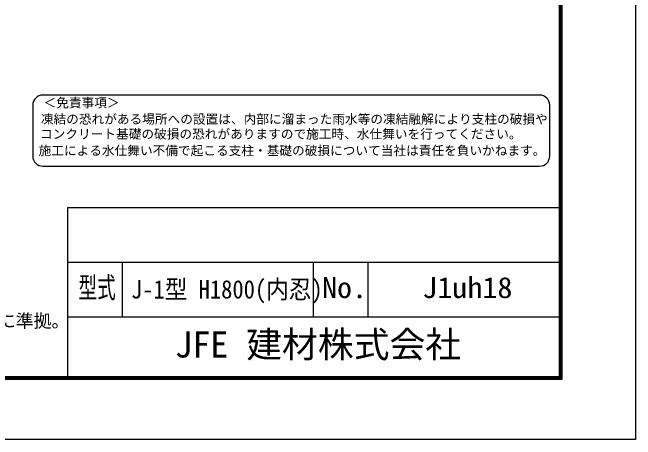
# Model space of a CAD drawing. Units: millimetres, scale not verified. Extents: x -4200 to 4200, y -2970 to 2970.
# Drawn here: x 1919 to 4200, y -2970 to -1405 of the extents above; entities that cross this region are included whole.
import ezdxf
from ezdxf.enums import TextEntityAlignment as Align

# ---------------------------------------------------------------- set-up
doc = ezdxf.new("R2010")
doc.units = ezdxf.units.MM
doc.header["$LTSCALE"] = 10
doc.layers.add('0-0_D-TTL-TXT', color=7, linetype='Continuous', lineweight=25)
doc.layers.add('0-1_D-TTL', color=7, linetype='Continuous', lineweight=25)
doc.styles.add('ＭＳ ゴシック', font='')
doc.styles.get('ＭＳ ゴシック').set_extended_font_data('MS Gothic')

msp = doc.modelspace()

# ---------------------------------------------------------------- linework, layer by layer
at = {"layer": '0-0_D-TTL-TXT', "color": 2}
for p, q in [((3849, -1707.68), (2030.02, -1707.68)), ((1992.83, -1744.87), (1992.83, -1930.82)), ((3886.19, -1930.82), (3886.19, -1744.87)), ((2030.02, -1968.01), (3849, -1968.01))]:
    msp.add_line(p, q, dxfattribs=at)
for centre, start, end in [((2030.02, -1744.87), 90, 180), ((3849, -1744.87), 0, 90), ((2030.02, -1930.82), 180, 270), ((3849, -1930.82), 270, 0)]:
    msp.add_arc(centre, 37.19, start, end, dxfattribs=at)
at = {"layer": '0-1_D-TTL'}
for p, q in [((2120.32, -2119.77), (2120.32, -2739.77)), ((2120.32, -2119.77), (3920.32, -2119.77)), ((2120.32, -2319.77), (3920.32, -2319.77)), ((2320.32, -2319.77), (2320.32, -2519.77)), ((3020.32, -2319.77), (3020.32, -2519.77)), ((3220.32, -2319.77), (3220.32, -2519.77)), ((2120.32, -2519.77), (3920.32, -2519.77))]:
    msp.add_line(p, q, dxfattribs=at)
at = {"layer": '0-1_D-TTL', "color": 2}
msp.add_lwpolyline([(-4199.68, 2970.23), (4200.32, 2970.23), (4200.32, -2969.77), (-4199.68, -2969.77)], close=True, dxfattribs=at)
at = {"layer": '0-1_D-TTL'}
for points in [[(-3929.68, 2750.23), (3930.32, 2750.23), (3930.32, -2749.77), (-3929.68, -2749.77)], [(-3927.18, 2747.73), (3927.82, 2747.73), (3927.82, -2747.27), (-3927.18, -2747.27)], [(-3924.68, 2745.23), (3925.32, 2745.23), (3925.32, -2744.77), (-3924.68, -2744.77)], [(-3922.18, 2742.73), (3922.82, 2742.73), (3922.82, -2742.27), (-3922.18, -2742.27)], [(-3919.68, 2740.23), (3920.32, 2740.23), (3920.32, -2739.77), (-3919.68, -2739.77)]]:
    msp.add_lwpolyline(points, close=True, dxfattribs=at)

# ---------------------------------------------------------------- texts
at = {"layer": '0-0_D-TTL-TXT', "style": 'ＭＳ ゴシック'}
for s, height, p in [('＜免責事項＞ \u3000\u3000', 34.02, (2032.77, -1762.86)), ('凍結の恐れがある場所への設置は、内部に溜まった雨水等の凍結融解により支柱の破損や', 34.02, (2022.71, -1822.73)), ('コンクリート基礎の破損の恐れがありますので施工時、水仕舞いを行ってください。', 34.02, (2019.65, -1877.34)), ('施工による水仕舞い不備で起こる支柱・基礎の破損について当社は責任を負いかねます。 ', 34.02, (2014.45, -1937.96)), ('（設計条件）風荷重：昭和57年改正 建築基準法・同施行令に基づく風圧力に準拠。', 48.09, (-332.13, -2573.38)), ('JFE 建材株式会社', 96.21, (2512.7, -2698.28))]:
    msp.add_text(s, height=height, dxfattribs=at).set_placement(p, align=Align.BOTTOM_LEFT)
for s, height, width, p in [('型式', 76.98, 0.65, (2160.59, -2474.58)), ('J1uh18', 76.98, 1.05, (3419.65, -2474.58)), ('J-1型 H1800(内忍)', 67.38, 0.9, (2352.63, -2473.18)), ('No.', 76.98, 1.05, (3052.32, -2474.58))]:
    msp.add_text(s, height=height, dxfattribs=dict(at, width=width)).set_placement(p, align=Align.BOTTOM_LEFT)

doc.saveas('drawing.dxf')
